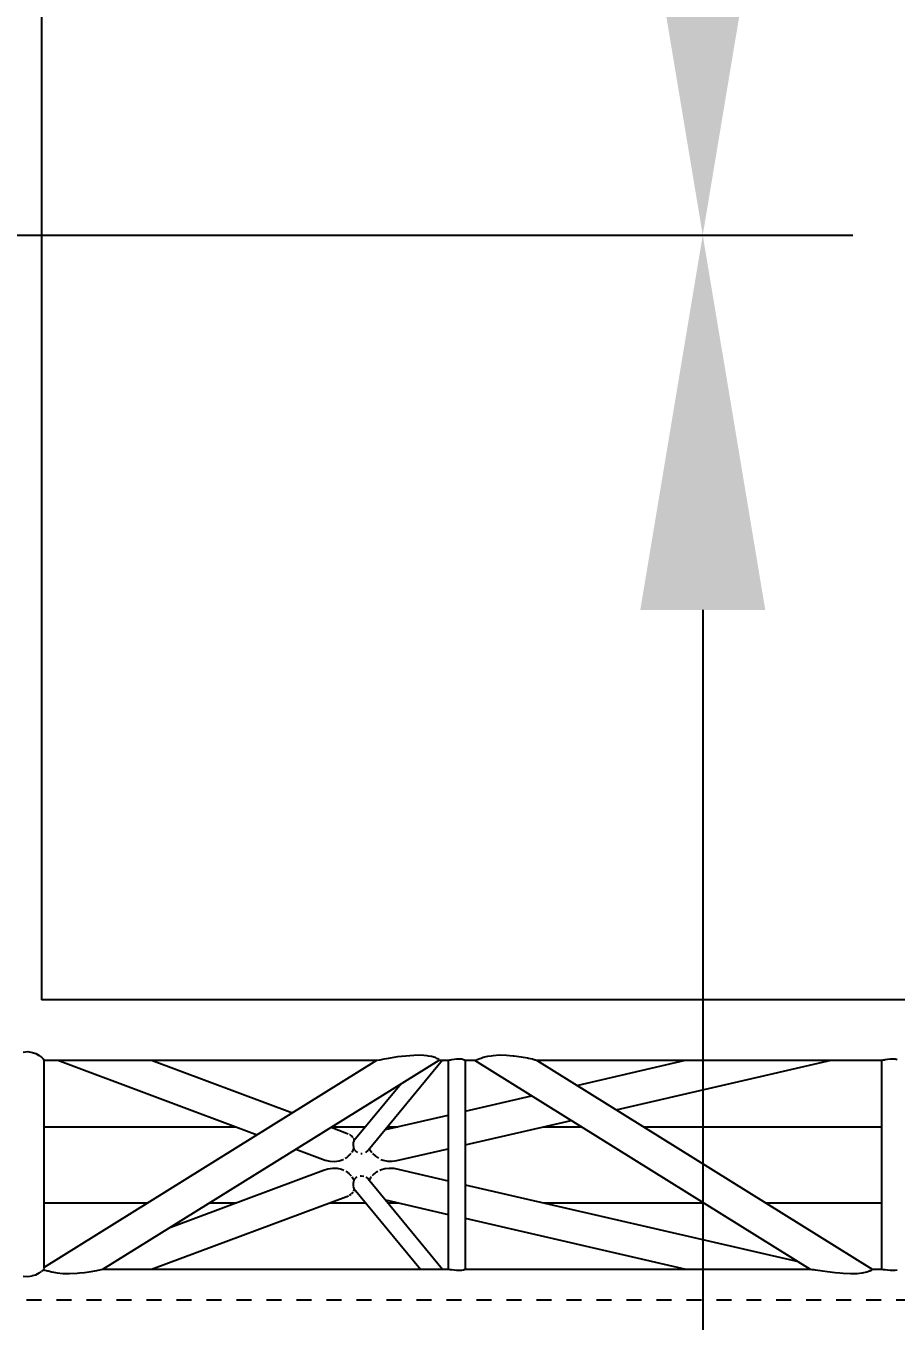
# Model space of a CAD drawing. Header units: millimetres. Extents: x 149919 to 150445, y 136651 to 136866.
# Drawn here: x 150393.57 to 150399.37, y 136773.93 to 136782.57 of the extents above; entities that cross this region are included whole.
import ezdxf

# ---------------------------------------------------------------- set-up
doc = ezdxf.new("R2010")
doc.units = ezdxf.units.MM
doc.header["$LTSCALE"] = 0.25
doc.linetypes.add('CENTER', pattern=[50.8, 31.75, -6.35, 6.35, -6.35])
doc.linetypes.add('XKITLINE00', pattern=[0])
doc.styles.add('ROMANS', font='romans.shx')
doc.dimstyles.new('MD300', dxfattribs={"dimtxt": 2.5, "dimasz": 2.5, "dimexe": 1, "dimexo": 1, "dimgap": 0.5, "dimtad": 1, "dimdec": 1, "dimlfac": 50, "dimrnd": 0.5, "dimdsep": 46, "dimtxsty": 'ROMANS', "dimcen": 1, "dimclrd": 146, "dimclre": 146, "dimclrt": 30, "dimadec": 1, "dimazin": 2, "dimtfac": 1, "dimtdec": 1, "dimtmove": 0, "dimatfit": 1, "dimfxl": 1, "dimtolj": 1, "dimtzin": 0, "dimlwd": -1, "dimlwe": -1, "dimarcsym": 0})

# ---------------------------------------------------------------- blocks, each defined once
blk = doc.blocks.new('çatıı')
at = {"color": 8, "linetype": 'XKITLINE00'}
for p, q in [((25185.79, 13990.39), (25185.79, 12570.4)), ((25185.79, 12570.57), (26261.35, 12570.57)), ((25173.61, 12535.48), (25176.65, 12535.74)), ((25176.65, 12535.74), (25179.53, 12535.29)), ((25179.53, 12535.29), (25179.84, 12535.15)), ((25179.84, 12535.15), (25182.12, 12534.45)), ((25182.12, 12534.45), (25184.28, 12533.2)), ((25184.28, 12533.2), (25184.46, 12533.02)), ((25184.46, 12533.02), (25185.91, 12532.03)), ((25185.91, 12532.03), (25186.38, 12531.41)), ((25186.38, 12531.41), (25186.92, 12530.98)), ((25186.92, 12530.98), (25187.15, 12530.37)), ((25187.15, 12530.37), (25187.26, 12530.26)), ((25187.26, 12530.26), (25187.26, 12391.07)), ((25409.68, 12530.03), (25411.32, 12530.33)), ((25411.32, 12530.33), (25411.73, 12530.37)), ((25411.73, 12530.37), (25414.45, 12530.94)), ((25414.45, 12530.94), (25417.52, 12531.41)), ((25417.52, 12531.41), (25418.56, 12531.63)), ((25418.56, 12531.63), (25423.56, 12532.44)), ((25423.56, 12532.44), (25425.8, 12532.69)), ((25425.86, 12532.7), (25428.74, 12533.02)), ((25428.74, 12533.02), (25434.05, 12533.49)), ((25434.05, 12533.49), (25438.81, 12533.57)), ((25438.81, 12533.57), (25442.77, 12533.24)), ((25442.77, 12533.24), (25443.71, 12533.02)), ((25443.71, 12533.02), (25446, 12532.69)), ((25446, 12532.69), (25448.37, 12531.96)), ((25448.37, 12531.96), (25449.14, 12531.41)), ((25449.14, 12531.41), (25449.85, 12531.2)), ((25449.9, 12531.18), (25450.74, 12530.53)), ((25450.74, 12530.53), (25450.68, 12530.37)), ((25450.68, 12530.37), (25451.02, 12530.14)), ((25458.09, 12530.23), (25459.06, 12530.36)), ((25459.06, 12530.36), (25459.35, 12530.47)), ((25459.35, 12530.47), (25460.94, 12530.8)), ((25460.94, 12530.8), (25462.7, 12530.98)), ((25462.7, 12530.98), (25464.46, 12531)), ((25464.46, 12531), (25466.05, 12530.86)), ((25466.05, 12530.86), (25467.31, 12530.56)), ((25467.31, 12530.56), (25467.68, 12530.36)), ((25467.68, 12530.36), (25468.09, 12530.28)), ((25468.12, 12530.27), (25468.4, 12530.07)), ((25475.25, 12530.16), (25476.23, 12530.36)), ((25476.23, 12530.36), (25476.47, 12530.58)), ((25476.47, 12530.58), (25478.22, 12531.22)), ((25478.22, 12531.22), (25479.03, 12531.38)), ((25479.03, 12531.38), (25480.48, 12532.01)), ((25480.48, 12532.01), (25483.48, 12532.71)), ((25483.48, 12532.71), (25485.71, 12532.99)), ((25485.71, 12532.99), (25487.09, 12533.26)), ((25487.09, 12533.26), (25491.27, 12533.54)), ((25491.27, 12533.54), (25496, 12533.43)), ((25496, 12533.43), (25500.39, 12532.99)), ((25500.39, 12532.99), (25501.03, 12532.94)), ((25501.03, 12532.94), (25505.7, 12532.34)), ((25505.7, 12532.34), (25510.02, 12531.52)), ((25510.02, 12531.52), (25510.53, 12531.38)), ((25510.53, 12531.38), (25513.22, 12530.86)), ((25513.22, 12530.86), (25514.89, 12530.36)), ((25514.89, 12530.36), (25515.31, 12530.29)), ((25515.31, 12530.29), (25515.91, 12530)), ((25747.18, 12530.22), (25748.15, 12530.36)), ((25748.15, 12530.36), (25748.44, 12530.46)), ((25748.44, 12530.46), (25750.03, 12530.79)), ((25750.03, 12530.79), (25751.79, 12530.97)), ((25751.79, 12530.97), (25753.55, 12530.99)), ((25753.55, 12530.99), (25755.14, 12530.85)), ((25755.14, 12530.85), (25756.4, 12530.55)), ((25187.26, 12529.97), (25409.56, 12529.97)), ((25187.26, 12391.63), (25409.45, 12529.97)), ((25196.73, 12529.97), (25329.72, 12480.33)), ((25226.77, 12390.52), (25451.02, 12530.14)), ((25259.26, 12529.97), (25353.16, 12494.92)), ((25453.33, 12529.97), (25403.65, 12469.76)), ((25409.49, 12529.94), (25409.68, 12530.03)), ((25409.5, 12529.97), (25409.49, 12529.94)), ((25450.74, 12529.97), (25457.22, 12529.97)), ((25457, 12529.97), (25457, 12390.57)), ((25457.06, 12529.97), (25457.17, 12529.94)), ((25457.17, 12529.94), (25457.28, 12530.02)), ((25457.28, 12530.02), (25458.09, 12530.23)), ((25468.4, 12530.07), (25468.4, 12390.55)), ((25468.4, 12529.97), (25474.97, 12529.97)), ((25474.67, 12529.97), (25474.67, 12529.96)), ((25474.67, 12529.96), (25474.91, 12529.94)), ((25474.67, 12529.96), (25698.54, 12390.57)), ((25474.91, 12529.94), (25475.25, 12530.16)), ((25515.91, 12530), (25739.82, 12390.58)), ((25515.95, 12529.97), (25746.31, 12529.97)), ((25542.82, 12513.24), (25615.26, 12529.97)), ((25569.15, 12496.85), (25712.55, 12529.97)), ((25746.09, 12529.97), (25746.09, 12390.57)), ((25746.16, 12529.97), (25746.26, 12529.94)), ((25746.26, 12529.94), (25746.37, 12530.02)), ((25746.37, 12530.02), (25747.18, 12530.22)), ((25425.7, 12514.38), (25394.21, 12476.22)), ((25468.4, 12496.05), (25512.7, 12506.29)), ((25415.2, 12483.76), (25457, 12493.42)), ((25468.4, 12473.58), (25539.03, 12489.89)), ((25187.26, 12485.67), (25315.41, 12485.67)), ((25378.97, 12485.29), (25389.24, 12481.45)), ((25379.59, 12485.67), (25402.01, 12485.67)), ((25389.24, 12481.45), (25390.25, 12481.01)), ((25391.21, 12480.58), (25391.37, 12480.51)), ((25391.37, 12480.51), (25392.44, 12479.59)), ((25392.44, 12479.59), (25392.93, 12479.2)), ((25392.93, 12479.2), (25393.42, 12478.46)), ((25416.78, 12485.67), (25423.47, 12485.67)), ((25520.77, 12485.67), (25545.8, 12485.67)), ((25587.1, 12485.67), (25746.09, 12485.67)), ((25355.54, 12470.7), (25375.02, 12463.42)), ((25393.45, 12469.97), (25393.06, 12469.01)), ((25394.02, 12471.05), (25393.45, 12469.97)), ((25393.75, 12475.1), (25393.63, 12473.57)), ((25393.63, 12473.57), (25393.67, 12473.35)), ((25393.67, 12473.35), (25393.82, 12471.74)), ((25393.75, 12477.95), (25394.03, 12477.53)), ((25393.92, 12475.47), (25393.75, 12475.1)), ((25393.82, 12471.74), (25394.06, 12470.99)), ((25394.21, 12476.22), (25393.92, 12475.47)), ((25394.03, 12477.53), (25394.19, 12476.76)), ((25394.06, 12470.99), (25394.58, 12470.1)), ((25394.19, 12476.76), (25394.33, 12476.36)), ((25394.58, 12470.1), (25394.73, 12469.96)), ((25394.73, 12469.96), (25395.85, 12468.86)), ((25402.43, 12468.6), (25403.65, 12469.76)), ((25404.46, 12470.74), (25404.92, 12469.97)), ((25404.92, 12469.97), (25406.02, 12468.45)), ((25422.81, 12463.05), (25457, 12470.94)), ((25375.02, 12463.42), (25378.07, 12462.72)), ((25378.07, 12462.72), (25381.2, 12462.55)), ((25381.2, 12462.55), (25384.25, 12462.93)), ((25384.25, 12462.93), (25387.06, 12463.83)), ((25387.06, 12463.83), (25387.13, 12463.88)), ((25388.39, 12464.59), (25389.49, 12465.22)), ((25389.49, 12465.22), (25390.52, 12466.17)), ((25390.52, 12466.17), (25391.51, 12466.98)), ((25392.11, 12467.76), (25391.51, 12466.98)), ((25393.06, 12469.01), (25392.63, 12468.45)), ((25395.85, 12468.86), (25396.62, 12468.45)), ((25398.8, 12467.76), (25399.16, 12467.69)), ((25399.16, 12467.69), (25399.78, 12467.76)), ((25402.1, 12468.45), (25402.43, 12468.6)), ((25406.54, 12467.76), (25408.35, 12466.16)), ((25408.35, 12466.16), (25408.55, 12465.95)), ((25408.55, 12465.95), (25410.56, 12464.59)), ((25412.1, 12463.88), (25413.61, 12463.26)), ((25413.61, 12463.26), (25416.61, 12462.65)), ((25416.61, 12462.65), (25419.73, 12462.58)), ((25419.73, 12462.58), (25422.81, 12463.05)), ((25271.96, 12418.66), (25373.87, 12456.7)), ((25373.87, 12456.7), (25376.81, 12457.65)), ((25376.81, 12457.65), (25379.91, 12458.08)), ((25379.91, 12458.08), (25383, 12457.96)), ((25383, 12457.96), (25385.92, 12457.31)), ((25385.92, 12457.31), (25387.34, 12456.69)), ((25388.78, 12455.98), (25390.73, 12454.55)), ((25390.73, 12454.55), (25390.78, 12454.48)), ((25390.78, 12454.48), (25392.4, 12452.8)), ((25398.34, 12452.8), (25399.09, 12452.95)), ((25399.09, 12452.95), (25400.81, 12452.75)), ((25407.15, 12453.74), (25406.31, 12452.8)), ((25407.15, 12453.74), (25408.16, 12454.48)), ((25408.16, 12454.48), (25409.33, 12455.49)), ((25409.33, 12455.49), (25410.23, 12455.98)), ((25411.54, 12456.69), (25411.84, 12456.85)), ((25411.84, 12456.85), (25414.7, 12457.73)), ((25414.7, 12457.73), (25417.75, 12458.09)), ((25417.75, 12458.09), (25420.85, 12457.9)), ((25420.85, 12457.9), (25457, 12449.55)), ((25392.85, 12452.12), (25393.66, 12450.68)), ((25393.65, 12447.22), (25393.62, 12446.99)), ((25393.62, 12446.99), (25393.72, 12445.77)), ((25393.72, 12447.92), (25393.65, 12447.22)), ((25393.66, 12450.68), (25393.79, 12450.5)), ((25393.73, 12445.64), (25393.74, 12445.46)), ((25393.81, 12448.83), (25393.74, 12448.08)), ((25393.74, 12445.46), (25393.9, 12445.1)), ((25393.79, 12450.5), (25394.07, 12449.7)), ((25394.13, 12449.88), (25393.81, 12448.83)), ((25394.4, 12443.86), (25393.86, 12442.61)), ((25393.9, 12445.1), (25394.2, 12444.34)), ((25394.51, 12450.53), (25394.13, 12449.88)), ((25394.2, 12444.34), (25438.57, 12390.57)), ((25394.47, 12444), (25394.4, 12443.86)), ((25394.51, 12450.53), (25394.67, 12450.68)), ((25394.67, 12450.68), (25395.77, 12451.78)), ((25395.77, 12451.78), (25396.42, 12452.12)), ((25402.18, 12452.12), (25402.36, 12452.04)), ((25402.36, 12452.04), (25403.57, 12450.88)), ((25403.57, 12450.88), (25453.33, 12390.57)), ((25404.78, 12450.67), (25404.29, 12450.01)), ((25405.34, 12451.71), (25404.78, 12450.67)), ((25405.7, 12452.12), (25405.34, 12451.71)), ((25468.4, 12446.92), (25690.41, 12395.64)), ((25259.26, 12390.57), (25390.49, 12439.56)), ((25391.17, 12439.98), (25392.31, 12440.68)), ((25392.59, 12441.02), (25392.31, 12440.68)), ((25393.6, 12442.1), (25392.59, 12441.02)), ((25415.15, 12436.85), (25457, 12427.18)), ((25187.26, 12434.87), (25256.71, 12434.87)), ((25298.01, 12434.87), (25315.41, 12434.87)), ((25377.94, 12434.87), (25402.01, 12434.87)), ((25416.78, 12434.87), (25423.7, 12434.87)), ((25520.54, 12434.87), (25627.39, 12434.87)), ((25668.69, 12434.87), (25746.09, 12434.87)), ((25468.4, 12424.55), (25615.49, 12390.57)), ((25173.61, 12386.02), (25176.65, 12385.77)), ((25176.65, 12385.77), (25179.53, 12386.18)), ((25179.53, 12386.18), (25179.85, 12386.31)), ((25179.85, 12386.31), (25182.12, 12386.95)), ((25182.12, 12386.95), (25184.28, 12388.08)), ((25184.28, 12388.08), (25184.46, 12388.24)), ((25184.46, 12388.24), (25185.91, 12389.09)), ((25186.38, 12389.63), (25185.91, 12389.09)), ((25186.38, 12389.63), (25186.92, 12389.95)), ((25187.11, 12390.33), (25186.92, 12389.95)), ((25187.18, 12390.7), (25187.11, 12390.33)), ((25187.12, 12390.37), (25188.06, 12389.98)), ((25187.26, 12391.07), (25187.2, 12390.8)), ((25188.06, 12389.98), (25189.82, 12389.62)), ((25189.82, 12389.62), (25190.18, 12389.43)), ((25190.18, 12389.43), (25192.77, 12388.74)), ((25192.77, 12388.74), (25196.2, 12388.23)), ((25196.2, 12388.23), (25200.06, 12387.8)), ((25200.06, 12387.8), (25204.58, 12387.73)), ((25204.58, 12387.73), (25209.54, 12388.02)), ((25209.54, 12388.02), (25211.2, 12388.23)), ((25211.2, 12388.23), (25214.45, 12388.51)), ((25214.45, 12388.51), (25218.98, 12389.14)), ((25218.98, 12389.14), (25221.45, 12389.62)), ((25221.45, 12389.62), (25222.82, 12389.79)), ((25222.82, 12389.79), (25225.52, 12390.3)), ((25225.52, 12390.3), (25225.92, 12390.42)), ((25225.92, 12390.42), (25226.77, 12390.52)), ((25226.86, 12390.57), (25457.28, 12390.57)), ((25457.12, 12390.57), (25457.17, 12390.61)), ((25457.17, 12390.61), (25457.28, 12390.58)), ((25457.28, 12390.58), (25458.09, 12390.48)), ((25458.09, 12390.48), (25459.06, 12390.42)), ((25459.06, 12390.42), (25459.35, 12390.34)), ((25459.35, 12390.34), (25460.94, 12390.09)), ((25460.94, 12390.09), (25462.7, 12389.94)), ((25462.7, 12389.94), (25464.46, 12389.92)), ((25464.46, 12389.92), (25466.05, 12390.04)), ((25466.05, 12390.04), (25467.31, 12390.27)), ((25467.31, 12390.27), (25467.69, 12390.42)), ((25467.69, 12390.42), (25468.12, 12390.46)), ((25468.12, 12390.46), (25468.4, 12390.55)), ((25468.4, 12390.57), (25698.99, 12390.57)), ((25698.62, 12390.57), (25698.68, 12390.61)), ((25698.68, 12390.61), (25699.54, 12390.51)), ((25699.54, 12390.51), (25700.99, 12390.42)), ((25700.99, 12390.42), (25701.78, 12390.27)), ((25701.84, 12390.25), (25705.42, 12389.75)), ((25705.42, 12389.75), (25706.74, 12389.62)), ((25706.74, 12389.62), (25710.04, 12389.08)), ((25710.04, 12389.08), (25715.14, 12388.47)), ((25715.14, 12388.47), (25718.24, 12388.23)), ((25718.24, 12388.23), (25720.41, 12387.99)), ((25720.41, 12387.99), (25725.47, 12387.72)), ((25725.47, 12387.72), (25729.85, 12387.82)), ((25729.85, 12387.82), (25732.92, 12388.23)), ((25732.92, 12388.23), (25733.38, 12388.27)), ((25733.38, 12388.27), (25736.26, 12388.79)), ((25736.26, 12388.79), (25738.12, 12389.5)), ((25738.22, 12389.62), (25738.12, 12389.5)), ((25738.22, 12389.62), (25739.41, 12390.02)), ((25739.65, 12390.42), (25739.41, 12390.02)), ((25739.65, 12390.42), (25739.89, 12390.45)), ((25739.82, 12390.58), (25739.89, 12390.45)), ((25739.83, 12390.57), (25746.36, 12390.57)), ((25746.21, 12390.57), (25746.26, 12390.61)), ((25746.26, 12390.61), (25746.37, 12390.58)), ((25746.37, 12390.58), (25747.18, 12390.48)), ((25747.18, 12390.48), (25748.15, 12390.42)), ((25748.15, 12390.42), (25748.44, 12390.34)), ((25748.44, 12390.34), (25750.03, 12390.08)), ((25750.03, 12390.08), (25751.79, 12389.93)), ((25751.79, 12389.93), (25753.55, 12389.92)), ((25753.55, 12389.92), (25755.14, 12390.03)), ((25755.14, 12390.03), (25756.4, 12390.26))]:
    blk.add_line(p, q, dxfattribs=at)
at = {"color": 8, "linetype": 'CENTER'}
blk.add_line((24815.89, 12370.27), (26261.34, 12370.27), dxfattribs=at)
blk = doc.blocks.new('*D11')
at = {"color": 146, "transparency": 16777216}
for p, q in [((150392.2596, 136815.1776), (150399.081, 136815.1776)), ((150398.081, 136812.6776), (150398.081, 136783.6776)), ((150392.2596, 136781.1776), (150399.081, 136781.1776))]:
    blk.add_line(p, q, dxfattribs=at)
for points in [[(150397.6644, 136812.6776), (150398.4977, 136812.6776), (150398.081, 136815.1776)], [(150397.6644, 136783.6776), (150398.4977, 136783.6776), (150398.081, 136781.1776)]]:
    blk.add_solid(points, dxfattribs=at)
at = {"layer": 'DEFPOINTS', "color": 0, "transparency": 16777216}
for p in [(150391.2596, 136815.1776), (150391.2596, 136781.1776), (150398.081, 136781.1776)]:
    blk.add_point(p, dxfattribs=at)
at = {"color": 1, "transparency": 16777216, "insert": (150396.331, 136798.1776), "char_height": 2.5, "attachment_point": 5, "rotation": 90, "style": 'ROMANS'}
blk.add_mtext('\\A1;34', dxfattribs=at)
blk = doc.blocks.new('*D12')
at = {"color": 146, "transparency": 16777216}
for p, q in [((150392.2596, 136781.1776), (150399.081, 136781.1776)), ((150398.081, 136778.6776), (150398.081, 136738.6776)), ((150392.2596, 136736.1776), (150399.081, 136736.1776))]:
    blk.add_line(p, q, dxfattribs=at)
for points in [[(150397.6644, 136778.6776), (150398.4977, 136778.6776), (150398.081, 136781.1776)], [(150397.6644, 136738.6776), (150398.4977, 136738.6776), (150398.081, 136736.1776)]]:
    blk.add_solid(points, dxfattribs=at)
at = {"layer": 'DEFPOINTS', "color": 0, "transparency": 16777216}
for p in [(150391.2596, 136781.1776), (150391.2596, 136736.1776), (150398.081, 136736.1776)]:
    blk.add_point(p, dxfattribs=at)
at = {"color": 1, "transparency": 16777216, "insert": (150396.331, 136758.6776), "char_height": 2.5, "attachment_point": 5, "rotation": 90, "style": 'ROMANS'}
blk.add_mtext('\\A1;45', dxfattribs=at)

msp = doc.modelspace()

# ---------------------------------------------------------------- block references
at = {"xscale": 0.009999943142843078, "yscale": 0.009999943142843078, "zscale": 0.009999943142843078}
msp.add_blockref('çatıı', (150141.8141, 136650.3731), dxfattribs=at)

# ---------------------------------------------------------------- dimensions: what is measured, and where the dimension line sits
for p1, p2, picture, middle in [((150391.2596, 136815.1776), (150391.2596, 136781.1776), '*D11', (150396.331, 136798.1776)), ((150391.2596, 136781.1776), (150391.2596, 136736.1776), '*D12', (150396.331, 136758.6776))]:
    dim = msp.add_aligned_dim(p1=p1, p2=p2, distance=6.8214, dimstyle='MD300', override={"dimdec": 2, "dimlfac": 1, "dimrnd": 0.05, "dimclrt": 1})
    dim.commit()
    dim.dimension.update_dxf_attribs({"geometry": picture, "text_midpoint": middle})

doc.saveas('drawing.dxf')
